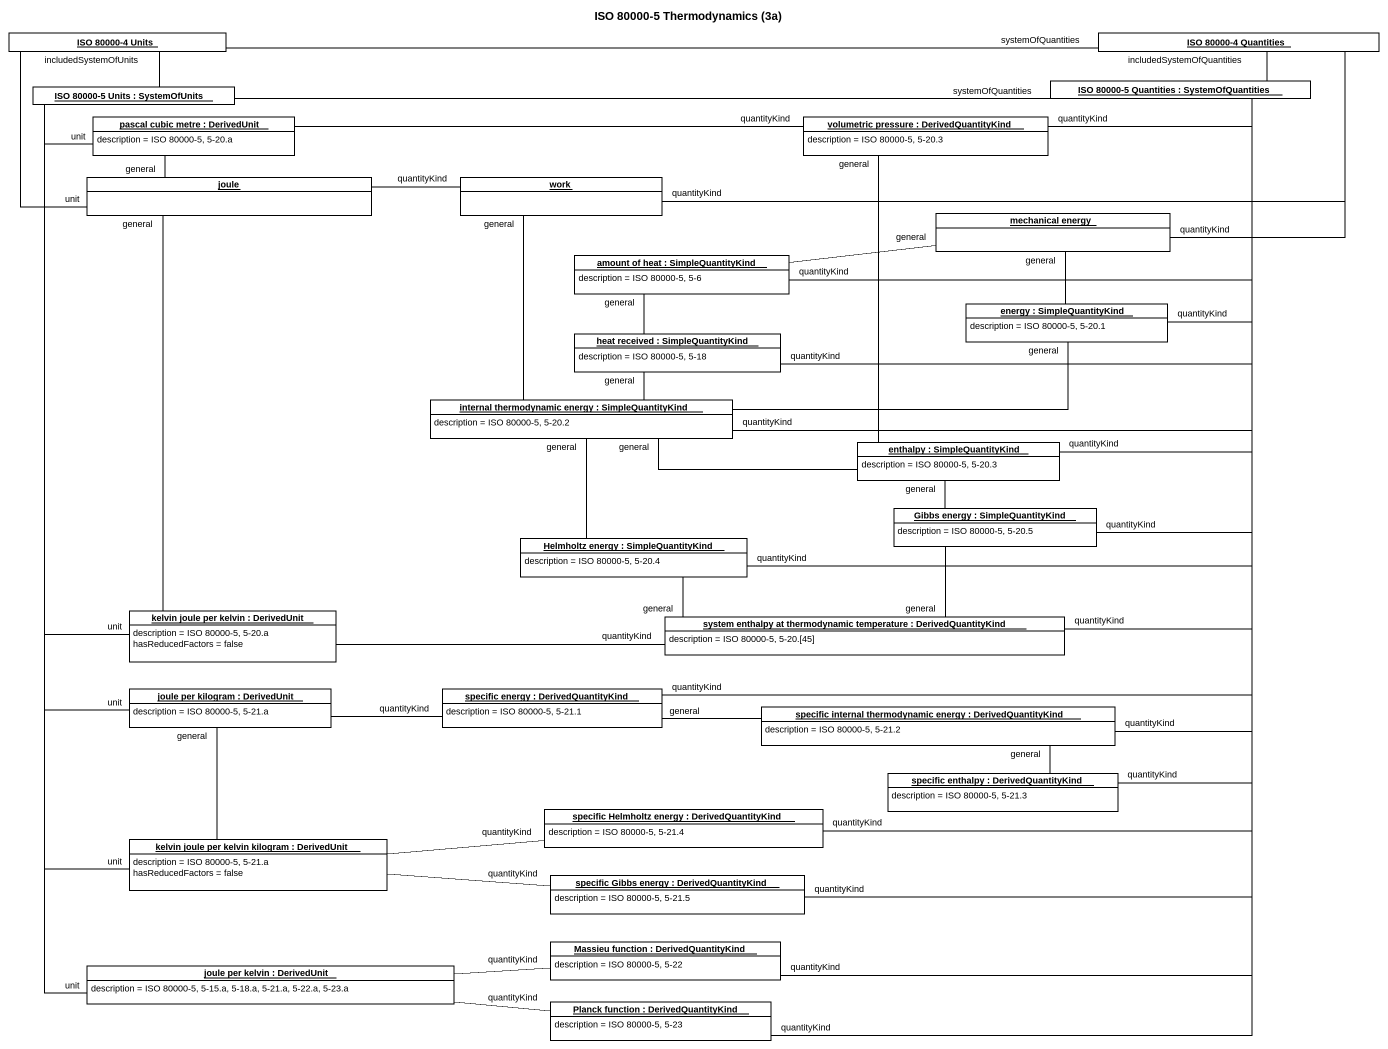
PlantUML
@startuml
title ISO 80000-5 Thermodynamics (3a)
hide circle
hide empty members
object "ISO 80000-4 Units" as ISO_80000_4_Units #FFFFFF
object "ISO 80000-4 Quantities" as ISO_80000_4_Quantities #FFFFFF
object "ISO 80000-5 Units : SystemOfUnits" as ISO_80000_5_Units #FFFFFF
object "pascal cubic metre : DerivedUnit" as pascal_cubic_metre #FFFFFF {
  description = ISO 80000-5, 5-20.a
}
object "volumetric pressure : DerivedQuantityKind" as volumetric_pressure #FFFFFF {
  description = ISO 80000-5, 5-20.3
}
object "ISO 80000-5 Quantities : SystemOfQuantities" as ISO_80000_5_Quantities #FFFFFF
object joule #FFFFFF
object work #FFFFFF
object "mechanical energy" as mechanical_energy #FFFFFF
object "amount of heat : SimpleQuantityKind" as amount_of_heat #FFFFFF {
  description = ISO 80000-5, 5-6
}
object "energy : SimpleQuantityKind" as energy #FFFFFF {
  description = ISO 80000-5, 5-20.1
}
object "heat received : SimpleQuantityKind" as heat_received #FFFFFF {
  description = ISO 80000-5, 5-18
}
object "internal thermodynamic energy : SimpleQuantityKind" as internal_thermodynamic #FFFFFF {
  description = ISO 80000-5, 5-20.2
}
object "enthalpy : SimpleQuantityKind" as enthalpy #FFFFFF {
  description = ISO 80000-5, 5-20.3
}
object "Helmholtz energy : SimpleQuantityKind" as Helmholtz_energy #FFFFFF {
  description = ISO 80000-5, 5-20.4
}
object "Gibbs energy : SimpleQuantityKind" as Gibbs_energy #FFFFFF {
  description = ISO 80000-5, 5-20.5
}
object "kelvin joule per kelvin : DerivedUnit" as kelvin_joule_per_kelvin #FFFFFF {
  description = ISO 80000-5, 5-20.a
  hasReducedFactors = false
}
object "system enthalpy at thermodynamic temperature : DerivedQuantityKind" as system_enthalpy_at #FFFFFF {
  description = ISO 80000-5, 5-20.[45]
}
object "joule per kilogram : DerivedUnit" as joule_per_kilogram #FFFFFF {
  description = ISO 80000-5, 5-21.a
}
object "specific energy : DerivedQuantityKind" as specific_energy #FFFFFF {
  description = ISO 80000-5, 5-21.1
}
object "specific internal thermodynamic energy : DerivedQuantityKind" as specific_internal #FFFFFF {
  description = ISO 80000-5, 5-21.2
}
object "specific enthalpy : DerivedQuantityKind" as specific_enthalpy #FFFFFF {
  description = ISO 80000-5, 5-21.3
}
object "specific Helmholtz energy : DerivedQuantityKind" as specific_Helmholtz_energy #FFFFFF {
  description = ISO 80000-5, 5-21.4
}
object "kelvin joule per kelvin kilogram : DerivedUnit" as kelvin_joule_per_kelvin_2 #FFFFFF {
  description = ISO 80000-5, 5-21.a
  hasReducedFactors = false
}
object "specific Gibbs energy : DerivedQuantityKind" as specific_Gibbs_energy #FFFFFF {
  description = ISO 80000-5, 5-21.5
}
object "joule per kelvin : DerivedUnit" as joule_per_kelvin #FFFFFF {
  description = ISO 80000-5, 5-15.a, 5-18.a, 5-21.a, 5-22.a, 5-23.a
}
object "Massieu function : DerivedQuantityKind" as Massieu_function #FFFFFF {
  description = ISO 80000-5, 5-22
}
object "Planck function : DerivedQuantityKind" as Planck_function #FFFFFF {
  description = ISO 80000-5, 5-23
}
ISO_80000_4_Units -- ISO_80000_5_Units : includedSystemOfUnits
ISO_80000_4_Quantities -left- ISO_80000_4_Units : systemOfQuantities
ISO_80000_4_Quantities -- ISO_80000_5_Quantities : includedSystemOfQuantities
pascal_cubic_metre -up- ISO_80000_5_Units : unit
pascal_cubic_metre -right- volumetric_pressure : quantityKind
volumetric_pressure -right- ISO_80000_5_Quantities : quantityKind
ISO_80000_5_Quantities -left- ISO_80000_5_Units : systemOfQuantities
joule -up- ISO_80000_4_Units : unit
joule -up- pascal_cubic_metre : general
joule -right- work : quantityKind
joule -- kelvin_joule_per_kelvin : general
work -right- ISO_80000_4_Quantities : quantityKind
mechanical_energy -up- ISO_80000_4_Quantities : quantityKind
amount_of_heat -right- ISO_80000_5_Quantities : quantityKind
amount_of_heat -right- mechanical_energy : general
energy -up- ISO_80000_5_Quantities : quantityKind
energy -up- mechanical_energy : general
heat_received -right- ISO_80000_5_Quantities : quantityKind
heat_received -up- amount_of_heat : general
internal_thermodynamic -right- ISO_80000_5_Quantities : quantityKind
internal_thermodynamic -up- work : general
internal_thermodynamic -right- energy : general
internal_thermodynamic -up- heat_received : general
enthalpy -up- volumetric_pressure : general
enthalpy -up- ISO_80000_5_Quantities : quantityKind
enthalpy -left- internal_thermodynamic : general
Helmholtz_energy -up- ISO_80000_5_Quantities : quantityKind
Helmholtz_energy -up- internal_thermodynamic : general
Helmholtz_energy -right- system_enthalpy_at : general
Gibbs_energy -up- ISO_80000_5_Quantities : quantityKind
Gibbs_energy -up- enthalpy : general
Gibbs_energy -- system_enthalpy_at : general
kelvin_joule_per_kelvin -up- ISO_80000_5_Units : unit
kelvin_joule_per_kelvin -right- system_enthalpy_at : quantityKind
system_enthalpy_at -up- ISO_80000_5_Quantities : quantityKind
joule_per_kilogram -up- ISO_80000_5_Units : unit
joule_per_kilogram -right- specific_energy : quantityKind
joule_per_kilogram -- kelvin_joule_per_kelvin_2 : general
specific_energy -up- ISO_80000_5_Quantities : quantityKind
specific_internal -up- ISO_80000_5_Quantities : quantityKind
specific_internal -left- specific_energy : general
specific_enthalpy -up- ISO_80000_5_Quantities : quantityKind
specific_enthalpy -up- specific_internal : general
specific_Helmholtz_energy -up- ISO_80000_5_Quantities : quantityKind
kelvin_joule_per_kelvin_2 -up- ISO_80000_5_Units : unit
kelvin_joule_per_kelvin_2 -right- specific_Helmholtz_energy : quantityKind
kelvin_joule_per_kelvin_2 -right- specific_Gibbs_energy : quantityKind
specific_Gibbs_energy -up- ISO_80000_5_Quantities : quantityKind
joule_per_kelvin -up- ISO_80000_5_Units : unit
joule_per_kelvin -right- Massieu_function : quantityKind
joule_per_kelvin -right- Planck_function : quantityKind
Massieu_function -up- ISO_80000_5_Quantities : quantityKind
Planck_function -up- ISO_80000_5_Quantities : quantityKind
@enduml
